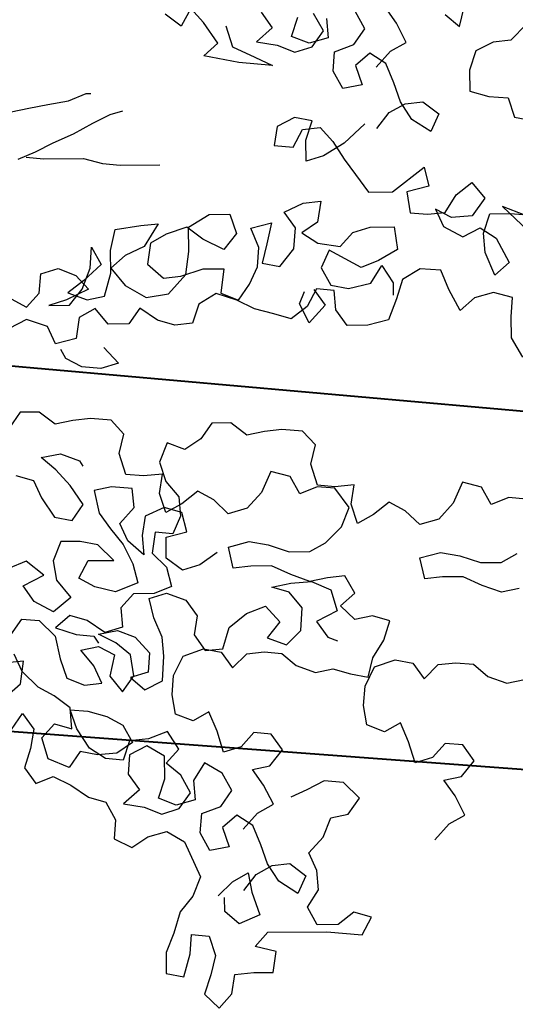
# Model space of a CAD drawing. Header units: millimetres. Extents: x 318905 to 439572, y -5133 to 105868.
# Drawn here: x 352821 to 353577, y 4151 to 5661 of the extents above; entities that cross this region are included whole.
import ezdxf

# ---------------------------------------------------------------- set-up
doc = ezdxf.new("R2010")
doc.units = ezdxf.units.MM
doc.header["$MEASUREMENT"] = 0
doc.layers.add('0_Stylo_No__98', color=154, linetype='Continuous', lineweight=0)
doc.layers.add('INTI_Etiquettes_Stylo_No__1', color=7, linetype='Continuous', lineweight=5)
doc.layers.add('INTI_Agencement_Stylo_No__102', color=7, linetype='Continuous', lineweight=0, true_color=0xcccccc)
doc.styles.add('STYLE_GENERE_3', font='')
doc.styles.get('STYLE_GENERE_3').set_extended_font_data('Arial')
doc.dimstyles.new('STYLE_GENERE__1', dxfattribs={"dimtxt": 200, "dimasz": 142.5, "dimexe": 0.18, "dimexo": 500, "dimgap": 0.09, "dimtad": 0, "dimtih": 1, "dimtoh": 1, "dimlfac": 0.001, "dimzin": 0, "dimdsep": 46, "dimtxsty": 'STYLE_GENERE_3', "dimblk": 'ARROWHEAD_6', "dimblk1": 'ARROWHEAD_6', "dimblk2": 'ARROWHEAD_6', "dimcen": 0.09, "dimclrd": 154, "dimclre": 154, "dimclrt": 154, "dimazin": 0, "dimtfac": 1, "dimtdec": 4, "dimtmove": 0, "dimatfit": 3, "dimfxl": 0, "dimtolj": 1, "dimtzin": 0, "dimarcsym": 0})
doc.dimstyles.new('STYLE_GENERE__3', dxfattribs={"dimtxt": 0.18, "dimasz": 182.4, "dimexe": 0.18, "dimexo": 0.0625, "dimgap": 0.09, "dimtad": 0, "dimtih": 1, "dimtoh": 1, "dimdec": 4, "dimzin": 0, "dimdsep": 46, "dimcen": 0.09, "dimadec": 0, "dimazin": 0, "dimtfac": 1, "dimtdec": 4, "dimtmove": 0, "dimatfit": 3, "dimldrblk": 'ARROWHEAD_5', "dimfxl": 0, "dimtolj": 1, "dimtzin": 0, "dimarcsym": 0})

# ---------------------------------------------------------------- blocks, each defined once
blk = doc.blocks.new('arbre6[1]', base_point=(351659.1, -542.5))
at = {"layer": 'INTI_Agencement_Stylo_No__102', "linetype": 'Continuous'}
for p, q in [((353081.7, 5677.8), (353067.3, 5650.9)), ((353101.3, 5656.6), (353081.7, 5677.8)), ((353396, 5655.4), (353378.8, 5679.3)), ((353492.2, 5650.3), (353499.3, 5679.8)), ((353067.3, 5650.9), (353042.8, 5669.4)), ((353189.1, 5672.2), (353206.3, 5648.3)), ((353235.6, 5635.2), (353245.1, 5664.7)), ((353284.2, 5643.6), (353269.4, 5670.3)), ((353288.9, 5662.4), (353291.5, 5633)), ((353347.4, 5646.9), (353332.6, 5673.5)), ((353470.2, 5668.8), (353492.2, 5650.3)), ((353123.4, 5624.6), (353101.3, 5656.6)), ((353135.4, 5651.5), (353145.4, 5619.5)), ((353206.3, 5648.3), (353182.1, 5626.7)), ((353410.8, 5626.1), (353396, 5655.4)), ((353594.3, 5653.9), (353570.2, 5629.5)), ((353262.4, 5624.7), (353235.6, 5635.2)), ((353291.5, 5633), (353262.4, 5624.7)), ((353267.3, 5619.4), (353284.2, 5643.6)), ((353330.5, 5622.6), (353347.4, 5646.9)), ((353101.7, 5605.7), (353123.4, 5624.6)), ((353145.4, 5619.5), (353179.5, 5603.7)), ((353182.1, 5626.7), (353213.8, 5621.6)), ((353213.8, 5621.6), (353240.6, 5611.1)), ((353240.6, 5611.1), (353267.3, 5619.4)), ((353301.4, 5611.7), (353330.5, 5622.6)), ((353386.6, 5612.4), (353410.8, 5626.1)), ((353543.5, 5626.6), (353516.8, 5613)), ((353570.2, 5629.5), (353543.5, 5626.6)), ((353155.3, 5595.5), (353101.7, 5605.7)), ((353179.5, 5603.7), (353206.4, 5590.6)), ((353299.2, 5582.2), (353301.4, 5611.7)), ((353355, 5609.5), (353333.2, 5590.6)), ((353379.4, 5593.6), (353355, 5609.5)), ((353364.9, 5588.2), (353386.6, 5612.4)), ((353516.8, 5613), (353507.3, 5583.5)), ((353206.4, 5590.6), (353155.3, 5595.5)), ((353333.2, 5590.6), (353343.2, 5561.2)), ((353391.8, 5564.3), (353379.4, 5593.6)), ((353314, 5555.6), (353299.2, 5582.2)), ((353507.3, 5583.5), (353507.5, 5551.4)), ((353343.2, 5561.2), (353314, 5555.6)), ((353401.7, 5535), (353391.8, 5564.3)), ((352895.4, 5536.9), (352922.1, 5547.9)), ((352922.1, 5547.9), (352929.4, 5547.9)), ((353507.5, 5551.4), (353536.8, 5543.6)), ((353536.8, 5543.6), (353566, 5541.2)), ((352834.7, 5525.7), (352863.8, 5531.3)), ((352863.8, 5531.3), (352895.4, 5536.9)), ((353384.8, 5518.7), (353409.1, 5532.4)), ((353419, 5508.4), (353401.7, 5535)), ((353409.1, 5532.4), (353435.8, 5535.3)), ((353435.8, 5535.3), (353460.3, 5516.8)), ((353566, 5541.2), (353575.9, 5511.8)), ((352808, 5520.1), (352834.7, 5525.7)), ((352932.2, 5502.5), (352958.8, 5516.1)), ((352958.8, 5516.1), (352978.2, 5521.6)), ((353240.2, 5511.5), (353213.6, 5497.8)), ((353267, 5506.4), (353240.2, 5511.5)), ((353365.6, 5494.5), (353384.8, 5518.7)), ((353460.3, 5516.8), (353448.3, 5489.9)), ((353575.9, 5511.8), (353602.7, 5506.7)), ((352903.1, 5486.1), (352932.2, 5502.5)), ((353213.6, 5497.8), (353208.9, 5468.4)), ((353257.5, 5476.8), (353267, 5506.4)), ((353347.4, 5501.7), (353316, 5472)), ((353448.3, 5489.9), (353419, 5508.4)), ((352871.6, 5472.5), (352903.1, 5486.1)), ((353238.2, 5465.9), (353252.6, 5492.8)), ((353252.6, 5492.8), (353279.3, 5495.8)), ((353279.3, 5495.8), (353298.9, 5474.5)), ((352844.9, 5458.8), (352871.6, 5472.5)), ((353208.9, 5468.4), (353238.2, 5465.9)), ((353257.8, 5444.7), (353257.5, 5476.8)), ((353316, 5472), (353284.5, 5453)), ((353298.9, 5474.5), (353316.1, 5447.9)), ((352818.2, 5447.9), (352844.9, 5458.8)), ((353284.5, 5453), (353257.8, 5444.7)), ((352830.4, 5450.7), (352857.2, 5448.2)), ((352857.2, 5448.2), (352918, 5448.8)), ((352918, 5448.8), (352947.2, 5441)), ((352947.2, 5441), (352974, 5438.6)), ((352974, 5438.6), (353034.8, 5439.1)), ((353316.1, 5447.9), (353333.3, 5424)), ((353333.3, 5424), (353353, 5397.4)), ((353389.5, 5397.7), (353437.9, 5435.6)), ((353437.9, 5435.6), (353445.4, 5406.3)), ((353445.4, 5406.3), (353411.4, 5397.9)), ((353486.8, 5393.2), (353511, 5412.2)), ((353511, 5412.2), (353530.6, 5388.3)), ((353353, 5397.4), (353389.5, 5397.7)), ((353411.4, 5397.9), (353416.5, 5365.8)), ((353470, 5366.3), (353486.8, 5393.2)), ((353224.3, 5366.8), (353253.4, 5380.4)), ((353253.4, 5380.4), (353280.1, 5383.3)), ((353280.1, 5383.3), (353275.5, 5351.2)), ((353530.6, 5388.3), (353511.4, 5361.3)), ((353078.5, 5344), (353110, 5363.1)), ((353110, 5363.1), (353141.6, 5363.4)), ((353141.6, 5363.4), (353151.6, 5334)), ((353241.5, 5342.8), (353224.3, 5366.8)), ((353416.5, 5365.8), (353443.3, 5363.4)), ((353443.3, 5363.4), (353470, 5366.3)), ((353479.8, 5358.4), (353455.4, 5371.5)), ((353455.4, 5371.5), (353467.7, 5344.9)), ((353511.4, 5361.3), (353479.8, 5358.4)), ((353528.6, 5334.7), (353538.1, 5364.3)), ((353538.1, 5364.3), (353569.7, 5364.5)), ((353591.7, 5362.1), (353557.5, 5375.1)), ((353557.5, 5375.1), (353596.7, 5338)), ((353569.7, 5364.5), (353601.4, 5362.2)), ((352966.6, 5340.4), (353005.5, 5346.1)), ((353005.5, 5346.1), (353032.3, 5349)), ((353032.3, 5349), (353010.6, 5314)), ((353173.4, 5342.2), (353205, 5350.5)), ((353205, 5350.5), (353197.9, 5318.4)), ((353275.5, 5351.2), (353251.3, 5334.9)), ((352959.6, 5308.2), (352966.6, 5340.4)), ((353044.5, 5333), (353020.3, 5319.4)), ((353076.1, 5344), (353044.5, 5333)), ((353100.5, 5325.5), (353076.1, 5344)), ((353078.8, 5306.6), (353078.5, 5344)), ((353151.6, 5334), (353132.3, 5309.7)), ((353185.8, 5312.9), (353173.4, 5342.2)), ((353239.3, 5310.7), (353241.5, 5342.8)), ((353251.3, 5334.9), (353275.7, 5319.1)), ((353309.8, 5314), (353329.1, 5335.6)), ((353329.1, 5335.6), (353355.8, 5343.9)), ((353355.8, 5343.9), (353392.3, 5344.2)), ((353392.3, 5344.2), (353397.4, 5309.5)), ((353467.7, 5344.9), (353497, 5329.1)), ((353497, 5329.1), (353523.7, 5342.7)), ((353523.7, 5342.7), (353548.1, 5326.9)), ((353531.3, 5305.3), (353528.6, 5334.7)), ((353020.3, 5319.4), (353015.7, 5287.3)), ((353132.3, 5309.7), (353100.5, 5325.5)), ((353197.9, 5318.4), (353190.8, 5288.9)), ((353275.7, 5319.1), (353309.8, 5314)), ((353548.1, 5326.9), (353567.9, 5289.6)), ((352928.2, 5281.1), (352930.4, 5313.3)), ((352930.4, 5313.3), (352945.2, 5286.6)), ((352959.8, 5273.4), (352959.6, 5308.2)), ((352981.5, 5300.3), (352959.8, 5281.4)), ((353010.6, 5314), (352981.5, 5300.3)), ((353074.2, 5271.7), (353078.8, 5306.6)), ((353183.6, 5283.4), (353185.8, 5312.9)), ((353217.6, 5283.7), (353239.3, 5310.7)), ((353292.9, 5308.5), (353280.9, 5281.6)), ((353341.7, 5282.2), (353292.9, 5308.5)), ((353397.4, 5309.5), (353368.4, 5293.1)), ((353546.1, 5270.7), (353531.3, 5305.3)), ((352945.2, 5286.6), (352918.6, 5262.3)), ((353015.7, 5287.3), (353040.2, 5266.1)), ((353190.8, 5288.9), (353217.6, 5283.7)), ((353368.4, 5293.1), (353341.7, 5282.2)), ((353356.5, 5258.2), (353373.3, 5285.1)), ((353373.3, 5285.1), (353390.5, 5258.5)), ((353567.9, 5289.6), (353546.1, 5270.7)), ((352850.6, 5242.9), (352852.8, 5272.4)), ((352852.8, 5272.4), (352879.5, 5280.7)), ((352879.5, 5280.7), (352906.4, 5270.2)), ((352906.4, 5270.2), (352926, 5249)), ((352916.2, 5248.9), (352928.2, 5281.1)), ((352950.4, 5238.5), (352959.8, 5273.4)), ((352959.8, 5281.4), (352981.9, 5254.8)), ((353047.7, 5242.1), (353074.2, 5271.7)), ((353066.9, 5269), (353100.9, 5280)), ((353100.9, 5280), (353132.5, 5280.3)), ((353132.5, 5280.3), (353127.9, 5242.8)), ((353171.6, 5256.6), (353183.6, 5283.4)), ((353280.9, 5281.6), (353295.7, 5255)), ((353431.7, 5280.3), (353405.1, 5264)), ((353463.4, 5277.9), (353431.7, 5280.3)), ((353475.7, 5248.6), (353463.4, 5277.9)), ((352918.6, 5262.3), (352894.4, 5243.3)), ((352981.9, 5254.8), (353013.6, 5236.4)), ((353040.2, 5266.1), (353066.9, 5269)), ((353154.8, 5232.3), (353171.6, 5256.6)), ((353295.7, 5255), (353322.5, 5249.9)), ((353322.5, 5249.9), (353356.5, 5258.2)), ((353390.5, 5258.5), (353390.7, 5239.8)), ((353405.1, 5264), (353395.6, 5234.5)), ((352831.3, 5221.4), (352850.6, 5242.9)), ((352926, 5249), (352892, 5232.6)), ((352894.4, 5243.3), (352923.7, 5232.9)), ((352897, 5224.6), (352916.2, 5248.9)), ((353013.6, 5236.4), (353047.7, 5242.1)), ((353120.6, 5242.7), (353094, 5226.4)), ((353152.3, 5232.3), (353120.6, 5242.7)), ((353127.9, 5242.8), (353154.8, 5232.3)), ((353248, 5226.9), (353255.2, 5245.7)), ((353273.8, 5249.5), (353259.4, 5222.6)), ((353269.8, 5248.5), (353287, 5224.6)), ((353300.6, 5247), (353273.8, 5249.5)), ((353303.3, 5217.6), (353300.6, 5247)), ((353493, 5216.6), (353475.7, 5248.6)), ((353543.9, 5243.9), (353514.8, 5235.6)), ((353573.1, 5236.1), (353543.9, 5243.9)), ((352802, 5237.2), (352831.3, 5221.4)), ((352892, 5232.6), (352865.3, 5224.3)), ((352865.3, 5224.3), (352897, 5224.6)), ((352923.7, 5232.9), (352950.4, 5238.5)), ((353094, 5226.4), (353084.5, 5196.9)), ((353179.2, 5219.2), (353152.3, 5232.3)), ((353262.8, 5197.6), (353248, 5226.9)), ((353287, 5224.6), (353262.8, 5197.6)), ((353395.6, 5234.5), (353383.7, 5202.3)), ((353514.8, 5235.6), (353493, 5216.6)), ((353570.9, 5206.6), (353573.1, 5236.1)), ((352935.9, 5219.6), (352911.7, 5206)), ((352955.6, 5195.7), (352935.9, 5219.6)), ((353004, 5220.2), (352987.2, 5196)), ((353030.9, 5201.8), (353004, 5220.2)), ((353208.4, 5211.4), (353179.2, 5219.2)), ((353235.3, 5203.6), (353208.4, 5211.4)), ((353259.4, 5222.6), (353235.3, 5203.6)), ((353320.5, 5193.7), (353303.3, 5217.6)), ((352831.4, 5202.6), (352804.8, 5189)), ((352863.2, 5192.2), (352831.4, 5202.6)), ((352911.7, 5206), (352907.1, 5173.9)), ((352987.2, 5196), (352955.6, 5195.7)), ((353057.7, 5194), (353030.9, 5201.8)), ((353084.5, 5196.9), (353057.7, 5194)), ((353383.7, 5202.3), (353352.1, 5194)), ((353571.2, 5174.5), (353570.9, 5206.6)), ((352875.5, 5165.5), (352863.2, 5192.2)), ((353352.1, 5194), (353320.5, 5193.7)), ((352907.1, 5173.9), (352875.5, 5165.5)), ((353588.4, 5145.2), (353571.2, 5174.5)), ((352891.1, 5143.4), (352883.7, 5156.7)), ((352949.3, 5160), (352971.4, 5136.1)), ((352915.5, 5130.2), (352891.1, 5143.4)), ((352971.4, 5136.1), (352944.7, 5127.8)), ((352944.7, 5127.8), (352915.5, 5130.2)), ((352821.5, 5061), (352804.6, 5036.8)), ((352850.7, 5061.3), (352821.5, 5061)), ((352875.1, 5042.8), (352850.7, 5061.3)), ((352901.9, 5048.4), (352875.1, 5042.8)), ((352928.6, 5051.3), (352901.9, 5048.4)), ((352960.2, 5048.9), (352928.6, 5051.3)), ((352979.9, 5027.7), (352960.2, 5048.9)), ((353113.8, 5044.5), (353097, 5020.2)), ((353143, 5044.7), (353113.8, 5044.5)), ((353167.5, 5026.2), (353143, 5044.7)), ((353194.2, 5031.8), (353167.5, 5026.2)), ((353221, 5034.7), (353194.2, 5031.8)), ((353252.6, 5032.3), (353221, 5034.7)), ((353272.2, 5011.1), (353252.6, 5032.3)), ((352972.8, 4998.1), (352979.9, 5027.7)), ((353046, 5014.4), (353034, 4984.9)), ((353072.8, 5004), (353046, 5014.4)), ((353097, 5020.2), (353072.8, 5004)), ((352982.8, 4966.1), (352972.8, 4998.1)), ((353265.1, 4981.6), (353272.2, 5011.1)), ((352853.6, 4991.7), (352882.8, 4997.3)), ((352875.7, 4973.2), (352853.6, 4991.7)), ((352882.8, 4997.3), (352912.1, 4986.9)), ((352912.1, 4986.9), (352917, 4978.9)), ((353034, 4984.9), (353044, 4955.5)), ((352897.7, 4949.3), (352875.7, 4973.2)), ((353204.1, 4970.8), (353189.7, 4938.5)), ((353233.3, 4963), (353204.1, 4970.8)), ((353275.1, 4949.6), (353265.1, 4981.6)), ((352814.9, 4964.6), (352841.7, 4956.8)), ((352841.7, 4956.8), (352854.1, 4930.2)), ((353009.5, 4963.7), (352982.8, 4966.1)), ((353038.7, 4966.6), (353009.5, 4963.7)), ((353034.1, 4937.1), (353038.7, 4966.6)), ((353044, 4955.5), (353063.6, 4931.6)), ((353248.1, 4936.4), (353233.3, 4963)), ((353496.4, 4954.3), (353482.1, 4922)), ((353525.7, 4946.5), (353496.4, 4954.3)), ((352917.4, 4920), (352897.7, 4949.3)), ((352961, 4947.2), (352934.3, 4941.6)), ((352934.3, 4941.6), (352941.8, 4906.9)), ((352992.6, 4944.8), (352961, 4947.2)), ((352995.3, 4915.4), (352992.6, 4944.8)), ((353092.4, 4940.3), (353068.2, 4921.4)), ((353116.8, 4927.2), (353092.4, 4940.3)), ((353189.7, 4938.5), (353168, 4914.3)), ((353274.8, 4947.3), (353248.1, 4936.4)), ((353301.6, 4944.9), (353274.8, 4947.3)), ((353301.9, 4947.1), (353275.1, 4949.6)), ((353323.7, 4915.7), (353301.6, 4944.9)), ((353331.1, 4950.1), (353301.9, 4947.1)), ((353326.4, 4920.6), (353331.1, 4950.1)), ((353540.5, 4919.9), (353525.7, 4946.5)), ((352854.1, 4930.2), (352873.8, 4900.9)), ((353044, 4907.8), (353034.1, 4937.1)), ((353063.6, 4931.6), (353066.3, 4902.2)), ((353138.9, 4906), (353116.8, 4927.2)), ((353384.8, 4923.8), (353360.6, 4904.8)), ((353409.2, 4910.6), (353384.8, 4923.8)), ((353567.2, 4930.8), (353540.5, 4919.9)), ((353593.9, 4928.4), (353567.2, 4930.8)), ((352900.6, 4895.8), (352917.4, 4920)), ((352973.6, 4891.1), (352995.3, 4915.4)), ((353041.5, 4915.8), (353012.4, 4902.1)), ((353068.3, 4908), (353041.5, 4915.8)), ((353068.2, 4921.4), (353044, 4907.8)), ((353075.8, 4878.6), (353068.3, 4908)), ((353168, 4914.3), (353138.9, 4906)), ((353311.8, 4886.1), (353323.7, 4915.7)), ((353336.4, 4891.2), (353326.4, 4920.6)), ((353431.2, 4889.4), (353409.2, 4910.6)), ((353482.1, 4922), (353460.4, 4897.7)), ((352873.8, 4900.9), (352900.6, 4895.8)), ((352941.8, 4906.9), (352959.1, 4882.9)), ((353012.4, 4902.1), (353007.8, 4872.7)), ((353066.3, 4902.2), (353054.3, 4875.3)), ((353360.6, 4904.8), (353336.4, 4891.2)), ((353460.4, 4897.7), (353431.2, 4889.4)), ((352959.1, 4882.9), (352978.7, 4859)), ((352985.9, 4864.4), (352973.6, 4891.1)), ((353027.5, 4877.7), (353022.9, 4845.6)), ((353054.3, 4875.3), (353027.5, 4877.7)), ((353044.3, 4870.3), (353075.8, 4878.6)), ((353287.6, 4861.8), (353311.8, 4886.1)), ((352883.8, 4863.5), (352871.8, 4834)), ((352913, 4863.8), (352883.8, 4863.5)), ((352939.8, 4858.7), (352913, 4863.8)), ((353010.4, 4843.2), (352985.9, 4864.4)), ((353007.8, 4872.7), (353010.4, 4843.2)), ((353044.5, 4838.2), (353044.3, 4870.3)), ((353139.3, 4855.1), (353170.8, 4863.4)), ((353170.8, 4863.4), (353200.1, 4858.3)), ((352964.3, 4834.8), (352939.8, 4858.7)), ((352978.7, 4859), (352993.5, 4829.7)), ((353122.3, 4846.9), (353095.7, 4827.9)), ((353146.8, 4823.1), (353139.3, 4855.1)), ((353200.1, 4858.3), (353231.8, 4847.9)), ((353231.8, 4847.9), (353263.4, 4848.2)), ((353263.4, 4848.2), (353287.6, 4861.8)), ((353431.6, 4838.6), (353463.2, 4846.9)), ((353463.2, 4846.9), (353492.4, 4841.8)), ((352830.5, 4833.6), (352803.8, 4822.6)), ((352857.4, 4812.4), (352830.5, 4833.6)), ((352871.8, 4834), (352876.9, 4804.6)), ((352911, 4807.5), (352925.4, 4834.4)), ((352925.4, 4834.4), (352964.3, 4834.8)), ((353022.9, 4845.6), (353044.9, 4824.4)), ((353069, 4819.7), (353044.5, 4838.2)), ((353439.2, 4806.5), (353431.6, 4838.6)), ((353492.4, 4841.8), (353524.1, 4831.4)), ((353555.7, 4831.7), (353580, 4845.3)), ((352993.5, 4829.7), (353001, 4800.3)), ((353044.9, 4824.4), (353052.5, 4795)), ((353095.7, 4827.9), (353069, 4819.7)), ((353173.5, 4826), (353146.8, 4823.1)), ((353205.2, 4826.3), (353173.5, 4826)), ((353234.5, 4813.1), (353205.2, 4826.3)), ((353524.1, 4831.4), (353555.7, 4831.7)), ((352825.9, 4796.1), (352857.4, 4812.4)), ((352876.9, 4804.6), (352899, 4778)), ((352935.4, 4794.4), (352911, 4807.5)), ((353263.7, 4802.7), (353234.5, 4813.1)), ((353234.6, 4799.8), (353266.2, 4802.7)), ((353290.4, 4808.3), (353263.7, 4802.7)), ((353266.2, 4802.7), (353295.4, 4789.6)), ((353317.2, 4811.2), (353290.4, 4808.3)), ((353332, 4784.6), (353317.2, 4811.2)), ((353465.9, 4809.4), (353439.2, 4806.5)), ((353497.5, 4809.7), (353465.9, 4809.4)), ((353526.8, 4796.6), (353497.5, 4809.7)), ((352843.1, 4772.1), (352825.9, 4796.1)), ((352967.1, 4786.6), (352935.4, 4794.4)), ((353001, 4800.3), (352967.1, 4786.6)), ((353052.5, 4795), (353025.8, 4784)), ((353205.4, 4794.1), (353234.6, 4799.8)), ((353232.2, 4786.4), (353205.4, 4794.1)), ((353295.4, 4789.6), (353305.4, 4757.6)), ((353556.1, 4786.2), (353526.8, 4796.6)), ((353582.8, 4791.8), (353556.1, 4786.2)), ((352872.4, 4756.3), (352843.1, 4772.1)), ((352899, 4778), (352872.4, 4756.3)), ((352994.2, 4783.8), (352974.9, 4762.2)), ((353025.8, 4784), (352994.2, 4783.8)), ((353018.2, 4776.4), (353044.9, 4784.7)), ((353025.7, 4747), (353018.2, 4776.4)), ((353044.9, 4784.7), (353074.2, 4774.2)), ((353074.2, 4774.2), (353091.4, 4750.3)), ((353251.9, 4762.4), (353232.2, 4786.4)), ((353310.2, 4765.6), (353332, 4784.6)), ((352974.9, 4762.2), (352977.5, 4732.8)), ((353166.8, 4753.6), (353195.9, 4764.6)), ((353195.9, 4764.6), (353218, 4740.7)), ((353249.7, 4727.6), (353251.9, 4762.4)), ((353305.4, 4757.6), (353273.9, 4741.2)), ((353332.3, 4744.4), (353310.2, 4765.6)), ((352807, 4720.9), (352823.9, 4745.2)), ((352823.9, 4745.2), (352850.6, 4742.8)), ((352850.6, 4742.8), (352875.1, 4718.9)), ((352897.1, 4750.8), (352875.4, 4731.8)), ((352923.9, 4743), (352897.1, 4750.8)), ((352950.8, 4724.5), (352923.9, 4743)), ((353038.1, 4717.7), (353025.7, 4747)), ((353091.4, 4750.3), (353086.8, 4720.8)), ((353140.2, 4732), (353166.8, 4753.6)), ((353273.9, 4741.2), (353291.1, 4717.3)), ((353359, 4750), (353332.3, 4744.4)), ((353385.8, 4742.2), (353359, 4750)), ((353376.3, 4712.7), (353385.8, 4742.2)), ((352875.4, 4731.8), (352907.1, 4721.4)), ((352940.8, 4722.2), (352969.9, 4727.8)), ((352977.5, 4732.8), (352950.8, 4724.5)), ((352969.9, 4727.8), (352996.8, 4717.3)), ((353130.7, 4699.8), (353140.2, 4732)), ((353218, 4740.7), (353198.7, 4716.5)), ((353228, 4706), (353249.7, 4727.6)), ((352875.1, 4718.9), (352882.7, 4684.2)), ((352907.1, 4721.4), (352933.8, 4719)), ((352933.8, 4719), (352941.2, 4708.3)), ((352967.6, 4709), (352940.8, 4722.2)), ((352996.8, 4717.3), (353018.8, 4693.4)), ((353040.8, 4688.3), (353038.1, 4717.7)), ((353086.8, 4720.8), (353104, 4696.9)), ((353198.7, 4716.5), (353228, 4706)), ((353291.1, 4717.3), (353305.8, 4712.1)), ((353359.5, 4685.8), (353376.3, 4712.7)), ((352914.2, 4697.8), (352940.9, 4703.4)), ((352933.9, 4673.9), (352914.2, 4697.8)), ((352940.9, 4703.4), (352965.4, 4690.3)), ((352989.7, 4690.5), (352967.6, 4709)), ((353070, 4688.5), (353101.5, 4699.5)), ((353101.5, 4699.5), (353128.3, 4694.4)), ((353104, 4696.9), (353130.7, 4699.8)), ((352826.8, 4681), (352800, 4678.1)), ((352824.5, 4664.9), (352812.1, 4691.5)), ((352822.2, 4646.1), (352826.8, 4681)), ((352882.7, 4684.2), (352892.6, 4654.8)), ((352965.4, 4690.3), (352958.3, 4658.1)), ((352994.8, 4658.4), (352989.7, 4690.5)), ((353018.8, 4693.4), (353016.6, 4664)), ((353038.6, 4650.8), (353040.8, 4688.3)), ((353055.6, 4659), (353070, 4688.5)), ((353128.3, 4694.4), (353145.5, 4670.5)), ((353145.5, 4670.5), (353167.2, 4692.1)), ((353167.2, 4692.1), (353194, 4695)), ((353194, 4695), (353220.8, 4692.6)), ((353220.8, 4692.6), (353242.8, 4674)), ((353352.4, 4656.3), (353359.5, 4685.8)), ((353362.3, 4672), (353393.9, 4683)), ((353393.9, 4683), (353420.7, 4677.9)), ((352946.2, 4647.3), (352933.9, 4673.9)), ((353242.8, 4674), (353272.1, 4663.6)), ((353272.1, 4663.6), (353298.8, 4669.2)), ((353298.8, 4669.2), (353325.6, 4661.4)), ((353347.9, 4642.4), (353362.3, 4672)), ((353420.7, 4677.9), (353437.9, 4653.9)), ((353437.9, 4653.9), (353459.6, 4675.5)), ((353459.6, 4675.5), (353486.3, 4678.5)), ((353486.3, 4678.5), (353513.1, 4676)), ((353513.1, 4676), (353535.1, 4657.5)), ((352849, 4641), (352824.5, 4664.9)), ((352892.6, 4654.8), (352919.5, 4644.3)), ((352958.3, 4658.1), (352977.9, 4634.2)), ((352977.9, 4634.2), (352994.8, 4658.4)), ((353016.6, 4664), (352989.9, 4655.7)), ((352989.9, 4655.7), (353012, 4637.1)), ((353012, 4637.1), (353038.6, 4650.8)), ((353053.4, 4629.5), (353055.6, 4659)), ((353325.6, 4661.4), (353352.4, 4656.3)), ((353535.1, 4657.5), (353564.4, 4647.1)), ((353564.4, 4647.1), (353591.1, 4652.6)), ((352800.4, 4627.2), (352822.2, 4646.1)), ((352873.4, 4627.9), (352849, 4641)), ((352919.5, 4644.3), (352946.2, 4647.3)), ((353345.7, 4613), (353347.9, 4642.4)), ((352897.8, 4609.3), (352873.4, 4627.9)), ((353058.5, 4600.1), (353053.4, 4629.5)), ((352900.5, 4577.3), (352897.8, 4609.3)), ((352907.8, 4577.3), (352897.9, 4606.7)), ((352897.9, 4606.7), (352924.6, 4604.2)), ((353350.8, 4583.6), (353345.7, 4613)), ((352808.1, 4576.4), (352824.9, 4600.7)), ((352824.9, 4600.7), (352842.1, 4576.7)), ((352924.6, 4604.2), (352953.9, 4596.5)), ((352953.9, 4596.5), (352978.3, 4583.3)), ((353085.3, 4589.6), (353058.5, 4600.1)), ((353109.5, 4603.2), (353085.3, 4589.6)), ((353121.9, 4573.9), (353109.5, 4603.2)), ((352842.1, 4576.7), (352837.5, 4547.2)), ((352854.4, 4563.5), (352873.7, 4585)), ((352873.7, 4585), (352900.5, 4577.3)), ((352927.5, 4548.1), (352907.8, 4577.3)), ((352978.3, 4583.3), (352993.1, 4556.7)), ((353377.7, 4573.1), (353350.8, 4583.6)), ((353401.9, 4586.7), (353377.7, 4573.1)), ((353414.3, 4557.4), (353401.9, 4586.7)), ((352864.4, 4531.4), (352854.4, 4563.5)), ((353017.4, 4562.2), (352988.2, 4559.3)), ((353046.5, 4573.2), (353017.4, 4562.2)), ((353063.7, 4546.6), (353046.5, 4573.2)), ((353131.9, 4541.9), (353121.9, 4573.9)), ((353177.9, 4571.7), (353158.6, 4550.1)), ((353204.7, 4569.3), (353177.9, 4571.7)), ((353221.9, 4545.4), (353204.7, 4569.3)), ((352837.5, 4547.2), (352828, 4517.7)), ((352951.9, 4532.2), (352927.5, 4548.1)), ((352993.1, 4556.7), (352968.9, 4540.4)), ((352988.2, 4559.3), (352978.7, 4529.8)), ((353015, 4551.5), (352988.4, 4537.9)), ((353041.9, 4535.7), (353015, 4551.5)), ((353044.4, 4525), (353063.7, 4546.6)), ((353158.6, 4550.1), (353131.9, 4541.9)), ((353202.6, 4521.1), (353221.9, 4545.4)), ((353424.2, 4525.3), (353414.3, 4557.4)), ((353470.2, 4555.2), (353450.9, 4533.6)), ((353497, 4552.8), (353470.2, 4555.2)), ((353514.2, 4528.8), (353497, 4552.8)), ((352896.1, 4518.3), (352864.4, 4531.4)), ((352912.9, 4542.6), (352896.1, 4518.3)), ((352939.7, 4537.5), (352912.9, 4542.6)), ((352968.9, 4540.4), (352939.7, 4537.5)), ((352978.7, 4529.8), (352951.9, 4532.2)), ((352988.4, 4537.9), (352986.2, 4508.4)), ((353042.2, 4500.9), (353041.9, 4535.7)), ((353450.9, 4533.6), (353424.2, 4525.3)), ((352828, 4517.7), (352845.2, 4493.8)), ((353066.5, 4506.5), (353044.4, 4525)), ((353102.8, 4525.5), (353086, 4498.6)), ((353129.7, 4509.7), (353102.8, 4525.5)), ((353175.9, 4515.5), (353202.6, 4521.1)), ((353193.1, 4491.6), (353175.9, 4515.5)), ((353494.9, 4504.6), (353514.2, 4528.8)), ((352845.2, 4493.8), (352871.9, 4504.7)), ((352871.9, 4504.7), (352898.7, 4491.6)), ((352986.2, 4508.4), (353003.4, 4484.5)), ((353032.7, 4471.4), (353042.2, 4500.9)), ((353081.3, 4479.8), (353066.5, 4506.5)), ((353144.5, 4483.1), (353129.7, 4509.7)), ((353468.2, 4499), (353494.9, 4504.6)), ((352898.7, 4491.6), (352925.6, 4473.1)), ((353086, 4498.6), (353088.6, 4469.2)), ((353207.9, 4462.3), (353193.1, 4491.6)), ((353285.5, 4497.8), (353258.8, 4484.1)), ((353314.7, 4495.3), (353285.5, 4497.8)), ((353339.2, 4471.5), (353314.7, 4495.3)), ((353485.4, 4475), (353468.2, 4499)), ((352925.6, 4473.1), (352952.4, 4465.3)), ((353003.4, 4484.5), (352979.2, 4462.9)), ((353059.5, 4460.9), (353032.7, 4471.4)), ((353064.4, 4455.6), (353081.3, 4479.8)), ((353127.6, 4458.9), (353144.5, 4483.1)), ((353258.8, 4484.1), (353234.6, 4473.2)), ((353322.3, 4447.2), (353339.2, 4471.5)), ((353500.2, 4445.7), (353485.4, 4475)), ((352952.4, 4465.3), (352967.2, 4438.7)), ((352979.2, 4462.9), (353010.9, 4457.8)), ((353010.9, 4457.8), (353037.7, 4447.3)), ((353037.7, 4447.3), (353064.4, 4455.6)), ((353088.6, 4469.2), (353059.5, 4460.9)), ((353098.5, 4447.9), (353127.6, 4458.9)), ((353183.7, 4448.7), (353207.9, 4462.3)), ((353096.3, 4418.4), (353098.5, 4447.9)), ((353152.1, 4445.7), (353130.3, 4426.8)), ((353176.5, 4429.9), (353152.1, 4445.7)), ((353161.9, 4424.4), (353183.7, 4448.7)), ((353283.7, 4412.1), (353295.6, 4441.6)), ((353295.6, 4441.6), (353322.3, 4447.2)), ((353476, 4432.1), (353500.2, 4445.7)), ((352967.2, 4438.7), (352965, 4409.2)), ((353130.3, 4426.8), (353140.3, 4397.4)), ((353188.9, 4400.5), (353176.5, 4429.9)), ((353454.3, 4407.8), (353476, 4432.1)), ((352965, 4409.2), (352991.9, 4396.1)), ((352991.9, 4396.1), (353016.1, 4412.3)), ((353016.1, 4412.3), (353045.2, 4420.6)), ((353045.2, 4420.6), (353072.1, 4404.8)), ((353111.1, 4391.8), (353096.3, 4418.4)), ((353262, 4387.8), (353283.7, 4412.1)), ((353072.1, 4404.8), (353096.8, 4351.5)), ((353140.3, 4397.4), (353111.1, 4391.8)), ((353198.8, 4371.2), (353188.9, 4400.5)), ((353274.3, 4361.1), (353262, 4387.8)), ((353181.9, 4355), (353206.2, 4368.6)), ((353216.1, 4344.6), (353198.8, 4371.2)), ((353206.2, 4368.6), (353232.9, 4371.5)), ((353232.9, 4371.5), (353257.4, 4353)), ((353096.8, 4351.5), (353084.9, 4322)), ((353145.5, 4343.9), (353169.7, 4357.5)), ((353162.6, 4330.7), (353181.9, 4355)), ((353169.7, 4357.5), (353174.8, 4328.1)), ((353257.4, 4353), (353245.4, 4326.1)), ((353277, 4331.7), (353274.3, 4361.1)), ((353123.8, 4322.3), (353145.5, 4343.9)), ((353245.4, 4326.1), (353216.1, 4344.6)), ((353084.9, 4322), (353065.6, 4297.7)), ((353133.7, 4298.3), (353133.5, 4319.7)), ((353174.8, 4328.1), (353187.3, 4293.4)), ((353260.1, 4304.8), (353277, 4331.7)), ((353274.9, 4278.2), (353260.1, 4304.8)), ((353065.6, 4297.7), (353056.1, 4265.5)), ((353155.7, 4279.8), (353133.7, 4298.3)), ((353187.3, 4293.4), (353155.7, 4279.8)), ((353330.7, 4297.4), (353306.6, 4278.5)), ((353357.6, 4289.6), (353330.7, 4297.4)), ((353343.2, 4262.7), (353357.6, 4289.6)), ((353306.6, 4278.5), (353274.9, 4278.2)), ((353056.1, 4265.5), (353044.2, 4235.9)), ((353080.7, 4233.6), (353082.9, 4263.1)), ((353082.9, 4263.1), (353109.7, 4260.6)), ((353109.7, 4260.6), (353119.6, 4231.3)), ((353180.3, 4245.2), (353199.6, 4266.8)), ((353199.6, 4266.8), (353289.6, 4267.6)), ((353289.6, 4267.6), (353343.2, 4262.7)), ((353212, 4237.5), (353180.3, 4245.2)), ((353044.2, 4235.9), (353044.4, 4203.8)), ((353071.2, 4198.7), (353080.7, 4233.6)), ((353119.6, 4231.3), (353112.5, 4201.8)), ((353207.4, 4205.3), (353212, 4237.5)), ((353044.4, 4203.8), (353071.2, 4198.7)), ((353112.5, 4201.8), (353103, 4172.2)), ((353144.4, 4172.6), (353149, 4202.1)), ((353149, 4202.1), (353178.2, 4205)), ((353178.2, 4205), (353207.4, 4205.3)), ((353103, 4172.2), (353125.1, 4151)), ((353125.1, 4151), (353144.4, 4172.6))]:
    blk.add_line(p, q, dxfattribs=at)
blk = doc.blocks.new('*D124')
at = {"layer": '0_Stylo_No__98', "linetype": 'Continuous'}
for p, q in [((352187.7, 7634.5), (352187.7, 7747)), ((352262.7, 7559.5), (352112.7, 7709.5)), ((352687.7, 7634.5), (352047.1, 7634.5)), ((352187.7, 3678.3), (352187.7, 7634.5)), ((352187.7, -552.4), (352187.7, 3403.7)), ((352112.7, -477.4), (352262.7, -627.4)), ((352328.3, -552.4), (351687.7, -552.4)), ((352187.7, -664.9), (352187.7, -552.4))]:
    blk.add_line(p, q, dxfattribs=at)
at = {"layer": '0_Stylo_No__98', "insert": (351920.8, 3441), "char_height": 200, "attachment_point": 7, "style": 'STYLE_GENERE_3'}
blk.add_mtext('\\A1;{\\pql;\\fArial|b0|i0|c0|p34;8,19}', dxfattribs=at)
blk = doc.blocks.new('ARROWHEAD_6')
at = {"color": 0, "linetype": 'Continuous', "lineweight": 0}
for p, q in [((-0.5, -0.5), (0.5, 0.5)), ((0, 0), (-1, 0))]:
    blk.add_line(p, q, dxfattribs=at)
blk = doc.blocks.new('*D125')
at = {"layer": '0_Stylo_No__98', "linetype": 'Continuous'}
for p, q in [((352538.8, 5926.7), (352539.5, 5814.2)), ((352614.9, 5739.7), (352464, 5888.8)), ((352398.9, 5813.4), (353039.5, 5817.1)), ((352539.5, 5814.2), (352557.2, 2763.2)), ((352558.8, 2488.5), (352576.6, -562.5)), ((352501.1, -488), (352652, -637.1)), ((352435.9, -563.3), (353076.6, -559.6)), ((352576.6, -562.5), (352577.2, -675))]:
    blk.add_line(p, q, dxfattribs=at)
at = {"layer": '0_Stylo_No__98', "insert": (352291.1, 2525.9), "char_height": 200, "attachment_point": 7, "style": 'STYLE_GENERE_3'}
blk.add_mtext('\\A1;{\\pql;\\fArial|b0|i0|c0|p34;6,38}', dxfattribs=at)
blk = doc.blocks.new('ARROWHEAD_5')
at = {"linetype": 'Continuous', "lineweight": 0}
blk.add_hatch(color=0, dxfattribs=at).paths.add_polyline_path([(-1, 0.2679), (0, 0), (-1, -0.2679)])
at = {"color": 0, "linetype": 'Continuous', "lineweight": 0}
blk.add_line((0, 0), (-1, 0), dxfattribs=at)

msp = doc.modelspace()

# ---------------------------------------------------------------- block references
at = {"layer": 'INTI_Agencement_Stylo_No__102', "linetype": 'Continuous'}
msp.add_blockref('arbre6[1]', (351659.099, -542.456), dxfattribs=at)

# ---------------------------------------------------------------- dimensions: what is measured, and where the dimension line sits
at = {"color": 154, "linetype": 'Continuous', "lineweight": 0}
for base, p1, p2, angle, picture, middle in [((352187.679, 7634.463), (352187.679, -552.434), (369844.465, 7634.463), 90, '*D124', (352215.877, 3541.014)), ((352576.567, -562.52), (354049.368, 5823.012), (352576.567, -562.52), 270.333193, '*D125', (352586.224, 2625.856))]:
    dim = msp.add_linear_dim(base=base, p1=p1, p2=p2, angle=angle, dimstyle='STYLE_GENERE__1', dxfattribs=at)
    dim.commit()
    dim.dimension.update_dxf_attribs({"geometry": picture, "text_midpoint": middle, "dimtype": 160})

# ---------------------------------------------------------------- leaders
at = {"layer": 'INTI_Etiquettes_Stylo_No__1', "linetype": 'Continuous', "annotation_type": 0, "has_hookline": 1, "hookline_direction": 1}
for points, text_width in [([(356358.897, 4815.592), (352334.896, 5173.771), (351794.986, 5173.771)], 2801.194), ([(357965.584, 4189.64), (352277.357, 4612.501), (351737.447, 4612.501)], 2724.557)]:
    msp.add_leader(points, dimstyle='STYLE_GENERE__3', dxfattribs=dict(at, text_width=text_width))

doc.saveas('drawing.dxf')
